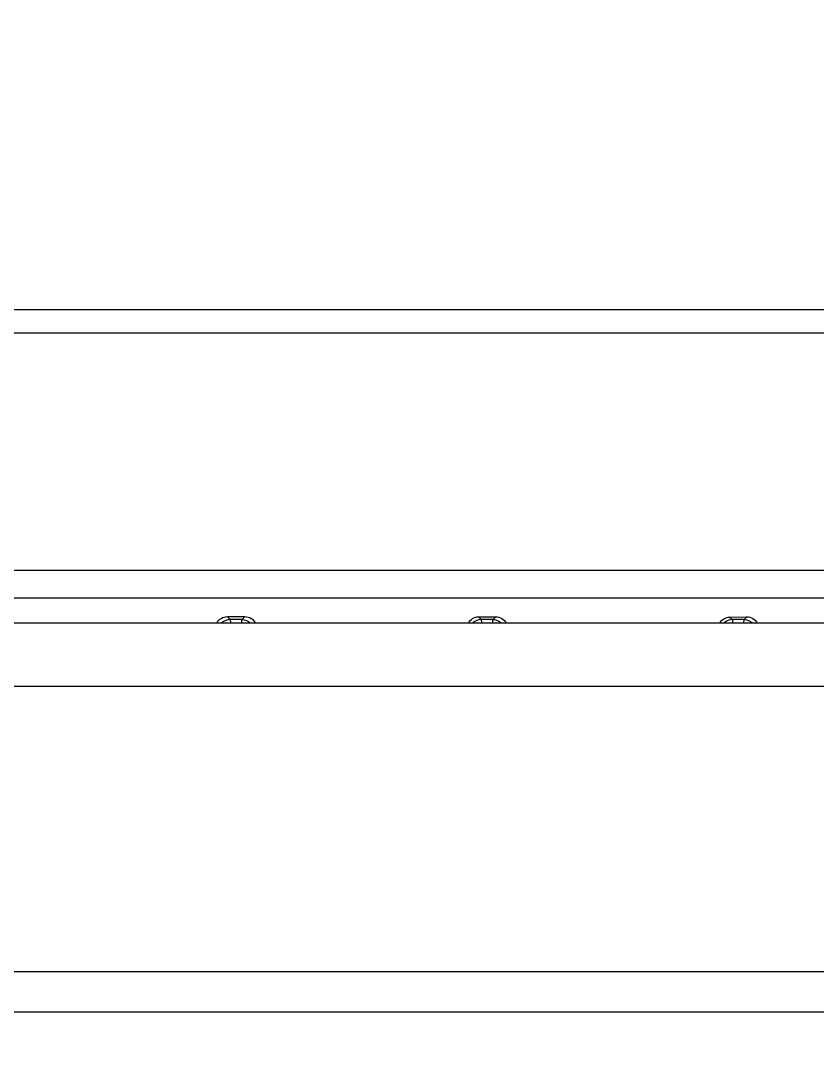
# Model space of a CAD drawing. Header units: millimetres. Extents: x -294625 to 2136527, y -251383 to 128331.
# Drawn here: x 1087813.77 to 1087848.31, y -78089.58 to -78044.61 of the extents above; entities that cross this region are included whole.
import ezdxf

# ---------------------------------------------------------------- set-up
doc = ezdxf.new("R2010")
doc.units = ezdxf.units.MM
doc.layers.add('N3-NOTE', color=11, linetype='Continuous', lineweight=13)
doc.styles.add('P-VNTIMEH', font='vntimeh.shx', dxfattribs={"width": 0.75, "height": 300})
doc.dimstyles.new('N-NOTE', dxfattribs={"dimtxt": 200, "dimasz": 30, "dimexe": 50, "dimexo": 50, "dimgap": 100, "dimtad": 1, "dimdec": 0, "dimdsep": 46, "dimtxsty": 'P-VNTIMEH', "dimblk": 'OPEN30', "dimcen": 0, "dimse1": 1, "dimse2": 1, "dimclrd": 256, "dimclre": 7, "dimclrt": 256, "dimadec": 0, "dimazin": 0, "dimtfac": 1, "dimtdec": 0, "dimtix": 1, "dimtmove": 2, "dimatfit": 3, "dimldrblk": 'OPEN30', "dimfxl": 1, "dimtolj": 1, "dimtzin": 0, "dimarcsym": 0})

# ---------------------------------------------------------------- blocks, each defined once
blk = doc.blocks.new('MB bom')
at = {"color": 8, "linetype": 'Continuous'}
for p, q in [((-198914.151, 638637.541), (-198914.151, 638700.291)), ((-198903.851, 638630.346), (-198903.851, 638700.291)), ((-198902.851, 638699.291), (-198902.851, 638630.346)), ((-198916.451, 638694.727), (-198916.451, 638604.291)), ((-198933.324, 638613.284), (-198933.325, 638690.176)), ((-198931.582, 638690.176), (-198931.581, 638613.284)), ((-198915.351, 638626.176), (-198915.351, 638674.257)), ((-198919.19, 638605.267), (-198919.19, 638672.817)), ((-198916.437, 638665.405), (-198916.451, 638665.418)), ((-198916.375, 638665.329), (-198916.437, 638665.405)), ((-198916.329, 638665.243), (-198916.375, 638665.329)), ((-198916.3, 638665.149), (-198916.329, 638665.243)), ((-198916.291, 638665.051), (-198916.3, 638665.149)), ((-198916.179, 638665.163), (-198916.291, 638665.051)), ((-198916.291, 638665.051), (-198916.291, 638664.531)), ((-198916.188, 638664.428), (-198916.179, 638665.163)), ((-198916.291, 638664.531), (-198916.3, 638664.434)), ((-198916.291, 638664.531), (-198916.188, 638664.428)), ((-198916.437, 638664.178), (-198916.451, 638664.164)), ((-198916.375, 638664.253), (-198916.437, 638664.178)), ((-198916.329, 638664.34), (-198916.375, 638664.253)), ((-198916.3, 638664.434), (-198916.329, 638664.34)), ((-198916.437, 638654.505), (-198916.451, 638654.518)), ((-198916.375, 638654.429), (-198916.437, 638654.505)), ((-198916.329, 638654.343), (-198916.375, 638654.429)), ((-198916.3, 638654.249), (-198916.329, 638654.343)), ((-198916.291, 638654.151), (-198916.3, 638654.249)), ((-198916.176, 638654.266), (-198916.291, 638654.151)), ((-198916.291, 638654.151), (-198916.291, 638653.631)), ((-198916.181, 638653.521), (-198916.176, 638654.266)), ((-198916.437, 638653.278), (-198916.451, 638653.264)), ((-198916.375, 638653.353), (-198916.437, 638653.278)), ((-198916.329, 638653.44), (-198916.375, 638653.353)), ((-198916.3, 638653.534), (-198916.329, 638653.44)), ((-198916.291, 638653.631), (-198916.3, 638653.534)), ((-198916.291, 638653.631), (-198916.181, 638653.521)), ((-198916.437, 638643.605), (-198916.451, 638643.618)), ((-198916.375, 638643.529), (-198916.437, 638643.605)), ((-198916.329, 638643.443), (-198916.375, 638643.529)), ((-198916.3, 638643.349), (-198916.329, 638643.443)), ((-198916.291, 638643.251), (-198916.3, 638643.349)), ((-198916.166, 638643.376), (-198916.291, 638643.251)), ((-198916.168, 638642.608), (-198916.166, 638643.376)), ((-198916.291, 638643.251), (-198916.291, 638642.731)), ((-198916.375, 638642.453), (-198916.437, 638642.378)), ((-198916.329, 638642.54), (-198916.375, 638642.453)), ((-198916.3, 638642.634), (-198916.329, 638642.54)), ((-198916.291, 638642.731), (-198916.3, 638642.634)), ((-198916.291, 638642.731), (-198916.168, 638642.608)), ((-198916.437, 638642.378), (-198916.451, 638642.364)), ((-198914.151, 638626.176), (-198914.151, 638637.541))]:
    blk.add_line(p, q, dxfattribs=at)
for centre, radius, start, end in [((-198916.684, 638665.174), 0.505, 358.7815, 62.5577), ((-198916.473, 638666.146), 1.11, 271.096, 279.4288), ((-198916.419, 638664.016), 0.531, 76.0058, 93.4694), ((-198916.685, 638664.43), 0.497, 298.0195, 359.7885), ((-198916.681, 638654.273), 0.505, 359.2452, 62.9334), ((-198916.473, 638655.246), 1.11, 271.096, 279.4288), ((-198916.419, 638653.116), 0.531, 76.0058, 93.4694), ((-198916.662, 638653.514), 0.482, 295.9793, 0.8436), ((-198916.667, 638643.379), 0.501, 359.6079, 64.4567), ((-198916.473, 638644.346), 1.11, 271.096, 279.4288), ((-198916.419, 638642.216), 0.531, 76.0058, 93.4694), ((-198916.669, 638642.607), 0.502, 295.7609, 0.1634)]:
    blk.add_arc(centre, radius, start, end, dxfattribs=at)
blk = doc.blocks.new('PMBCB')
h = blk.add_hatch()
h.set_pattern_fill('BTCT2', color=8, scale=30, pattern_type=2)
h.set_pattern_definition([(50, (-27194.2, -11189.96), (215.17805, -18.8256), [22.5, -247.5]), (355, (-27194.2, -11189.96), (-41.6254, 225.6576), [18, -198]), (100.4514, (-27176.26, -11191.53), (173.5528, 206.8319), [19.122, -210.3426]), (46.1842, (-27194.2, -11129.96), (320.1723, -49.6557), [33.75, -371.25]), (96.6356, (-27167.5, -11134.1), (280.3988, 292.2354), [28.683, -315.514]), (351.1842, (-27194.2, -11129.96), (280.3986, 292.2356), [27, -297]), (21, (-27164.2, -11144.96), (179.0721, -120.7857), [22.5, -247.5]), (326, (-27164.2, -11144.96), (72.9946, 217.545), [18, -198]), (71.4514, (-27149.27, -11155.03), (252.0668, 96.7591), [19.122, -210.3426]), (37.5, (-27194.194, -11189.96), (3.64796, 99.86816), [0, -195.6, 0, -201, 0, -198.75]), (7.5, (-27194.19, -11189.96), (78.92086, 118.3235), [0, -114.6, 0, -191.1, 0, -75.75]), (327.5, (-27261.094, -11189.96), (160.14673, -6.76646), [0, -75, 0, -234, 0, -310.5]), (317.5, (-27291.1, -11189.96), (174.95585, 30.0315), [0, -97.5, 0, -155.4, 0, -220.5]), (45, (-27194.19, -11189.96), (-63.6396, 63.6396), []), (45, (-27194.19, -11168.96), (-63.6396, 63.6396), [])])
h.paths.add_polyline_path([(6600, 2700), (-2900, 2700), (-2900, -200), (6600, -200)])
h.paths.add_polyline_path([(5000, 2500), (5000, 0), (0, 0), (0, 2500)], flags=16)
h.paths.add_polyline_path([(5200, 2500), (6400, 2500), (6400, 0), (5200, 0)], flags=16)
h.paths.add_polyline_path([(-200, 2500), (-200, 0), (-2700, 0), (-2700, 2500)], flags=16)
h.paths.add_polyline_path([(5350.968, 389.341), (6075.73, 389.341), (6075.73, 539.341), (5350.968, 539.341)], flags=0)
h.paths.add_polyline_path([(5451.738, 547.351), (5986.024, 547.351), (5986.024, 775.923), (5451.738, 775.923)], flags=0)
h.paths.add_polyline_path([(4155.052, 389.341), (4879.814, 389.341), (4879.814, 539.341), (4155.052, 539.341)], flags=0)
h.paths.add_polyline_path([(4255.822, 547.351), (4790.108, 547.351), (4790.108, 775.923), (4255.822, 775.923)], flags=0)
h.paths.add_polyline_path([(-1032.124, 389.341), (-307.362, 389.341), (-307.362, 539.341), (-1032.124, 539.341)], flags=0)
h.paths.add_polyline_path([(-931.354, 547.351), (-397.069, 547.351), (-397.069, 775.923), (-931.354, 775.923)], flags=0)
at = {"color": 8, "xscale": -0.998699011935332, "yscale": 0.998699011935332, "zscale": 0.998699011935332, "rotation": 270}
blk.add_blockref('MB bom', (-637462.743, 200790.955), dxfattribs=at)
blk = doc.blocks.new('_Open30')
at = {"color": 0, "linetype": 'ByBlock', "lineweight": -2}
for p, q in [((-1, 0.26795), (0, 0)), ((0, 0), (-1, -0.26795)), ((0, 0), (-1, 0))]:
    blk.add_line(p, q, dxfattribs=at)

msp = doc.modelspace()

# ---------------------------------------------------------------- block references
msp.add_blockref('PMBCB', (1087473.725, -80204.012))

# ---------------------------------------------------------------- next in the draw order: leaders
at = {"layer": 'N3-NOTE'}
msp.add_leader([(1091135.043, -78161.74), (1091135.043, -74362.361), (1083978.179, -74362.361)], dimstyle='N-NOTE', override={"dimasz": 300, "dimgap": 100, "dimtad": 0}, dxfattribs=at)

doc.saveas('drawing.dxf')
